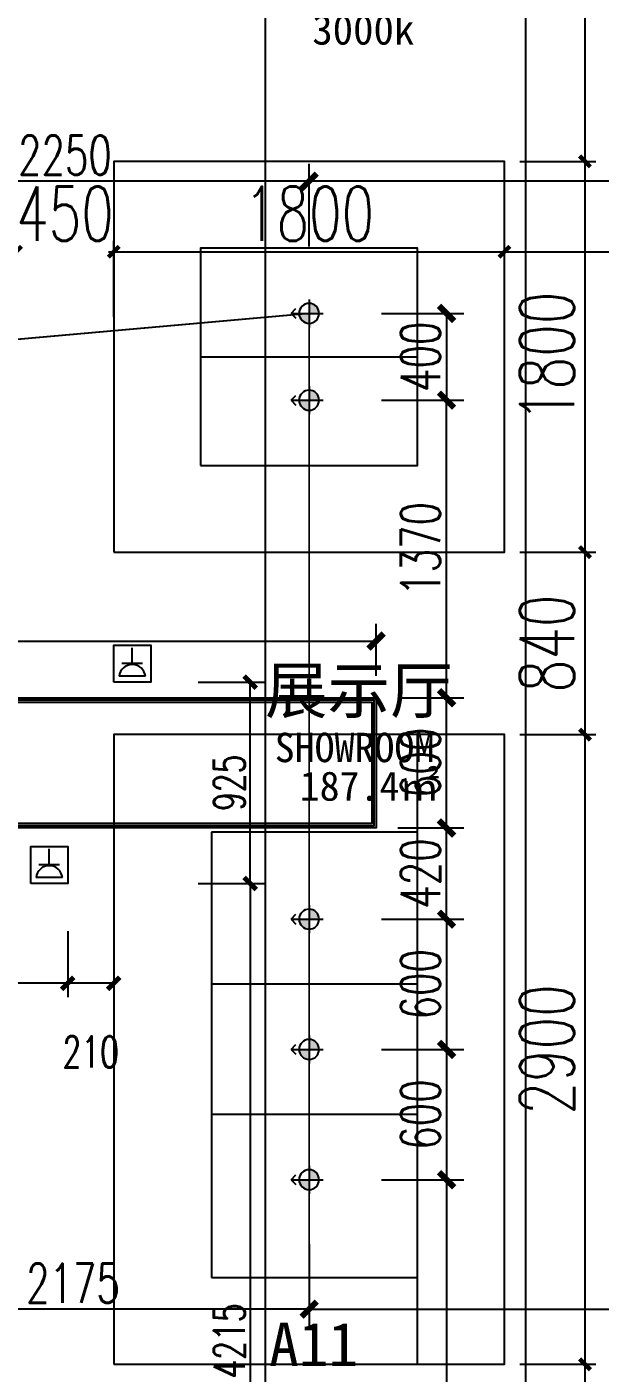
# Model space of a CAD drawing. Header units: millimetres. Extents: x 5625199 to 7433318, y -3316392 to -2552493.
# Drawn here: x 5912752 to 5915393, y -2596070 to -2589870 of the extents above; entities that cross this region are included whole.
import ezdxf

# ---------------------------------------------------------------- set-up
doc = ezdxf.new("R2010")
doc.units = ezdxf.units.MM
doc.header["$PDMODE"] = 35
doc.header["$PDSIZE"] = -10
for name, color, linetype in [('8', 8, 'Continuous'), ('PL-地坪线', 8, 'Continuous'), ('PL-天花', 30, 'Continuous'), ('PL-文字标注', 2, 'Continuous'), ('PL-活动家具', 15, 'Continuous'), ('PL-灯具', 2, 'Continuous'), ('PL-灯具尺寸', 155, 'Continuous'), ('TXT【文字】', 8, 'Continuous'), ('开关', 1, 'Continuous'), ('插座', 1, 'Continuous')]:
    doc.layers.add(name, color=color, linetype=linetype)
doc.styles.add('MFD-英文', font='stylu.ttf')
doc.styles.add('STYLE2', font='simhei.ttf')
doc.styles.add('XZC', font='SIMPLEX.SHX', dxfattribs={"width": 0.7, "bigfont": 'hztxt.shx'})
doc.styles.add('标注-尺寸', font='simplex.shx', dxfattribs={"width": 0.7})
doc.styles.add('黑体', font='simhei.ttf')
doc.linetypes.add('LED_LINE', pattern='A,12.7,-5.08,["LED",XZC,S=2.54,R=0,X=-2.54,Y=-1.27],-6.35', length=24.13)
doc.dimstyles.new('100', dxfattribs={"dimtxt": 180, "dimasz": 70, "dimexe": 80, "dimexo": 100, "dimgap": 30, "dimtad": 1, "dimdec": 0, "dimrnd": 5, "dimdsep": 46, "dimtxsty": '标注-尺寸', "dimblk": 'ARCHTICK', "dimcen": 0.2, "dimdle": 5, "dimclrd": 8, "dimclre": 8, "dimclrt": 2, "dimadec": 0, "dimazin": 0, "dimtfac": 1, "dimtdec": 0, "dimtmove": 2, "dimatfit": 3, "dimldrblk": 'ccccc', "dimfxl": 300, "dimfxlon": 1, "dimtolj": 1, "dimtzin": 0, "dimarcsym": 0})
doc.dimstyles.new('MS55', dxfattribs={"dimscale": 0, "dimtxt": 5, "dimasz": 1, "dimexe": 1, "dimexo": 0.8, "dimgap": 1, "dimtad": 1, "dimdec": 0, "dimrnd": 5, "dimdsep": 46, "dimtxsty": '标注-尺寸', "dimblk": 'ARCHTICK', "dimcen": 0, "dimdle": 0.5, "dimclrd": 256, "dimclre": 256, "dimclrt": 50, "dimadec": 0, "dimazin": 0, "dimtfac": 1, "dimtdec": 0, "dimtix": 1, "dimtofl": 0, "dimtmove": 2, "dimatfit": 3, "dimldrblk": 'jt2', "dimfxl": 6, "dimfxlon": 1, "dimtvp": 1, "dimtolj": 1, "dimtzin": 0, "dimarcsym": 0})
doc.dimstyles.new('副本 100', dxfattribs={"dimscale": 0.8, "dimtxt": 180, "dimasz": 70, "dimexe": 80, "dimexo": 100, "dimgap": 30, "dimtad": 1, "dimdec": 0, "dimrnd": 5, "dimdsep": 46, "dimtxsty": '标注-尺寸', "dimblk": 'ARCHTICK', "dimcen": 0.2, "dimdle": 5, "dimclrd": 8, "dimclre": 8, "dimclrt": 2, "dimadec": 0, "dimazin": 0, "dimtfac": 1, "dimtdec": 0, "dimtmove": 2, "dimatfit": 3, "dimldrblk": 'ccccc', "dimfxl": 300, "dimfxlon": 1, "dimtolj": 1, "dimtzin": 0, "dimarcsym": 0})

# ---------------------------------------------------------------- blocks, each defined once
blk = doc.blocks.new('黑石hei10.cn06063789')
h = blk.add_hatch(color=8)
h.paths.add_polyline_path([(0, 42), (30, 42, 0.414214), (0, 72)])
h.paths.add_polyline_path([(0, 42), (-30, 42, 0.414214), (0, 12)])
at = {"color": 0}
for p, q in [((0, 96), (-14.6, 81.4)), ((0, 96), (0, 0)), ((0, 96), (14.6, 81.4)), ((-42, 42), (42, 42))]:
    blk.add_line(p, q, dxfattribs=at)
blk.add_circle((0, 42), 30, dxfattribs=at)
blk = doc.blocks.new('*U60')
at = {"layer": 'PL-灯具'}
blk.add_blockref('黑石hei10.cn06063789', (0, -42), dxfattribs=at)
blk = doc.blocks.new('_ArchTick')
at = {"color": 0, "linetype": 'ByBlock', "const_width": 0.4}
blk.add_lwpolyline([(-0.5, -0.5), (0.5, 0.5)], dxfattribs=at)
blk = doc.blocks.new('*D147')
at = {"layer": 'Defpoints', "color": 0, "transparency": 16777216}
for p in [(5914051.8, -2590581), (5914051.8, -2591189.4), (5917301.8, -2591759.5)]:
    blk.add_point(p, dxfattribs=at)
at = {"layer": 'PL-灯具尺寸', "color": 8, "lineweight": -2, "ltscale": 500, "transparency": 16777216}
for p, q in [((5914051.8, -2590881), (5914051.8, -2590501)), ((5917301.8, -2590881), (5917301.8, -2590501)), ((5917306.8, -2590581), (5914046.8, -2590581))]:
    blk.add_line(p, q, dxfattribs=at)
at = {"layer": 'PL-灯具尺寸', "color": 8, "linetype": 'ByBlock', "lineweight": -2, "transparency": 16777216, "xscale": 70, "yscale": 70, "zscale": 70, "rotation": 180}
blk.add_blockref('_ArchTick', (5914051.8, -2590581), dxfattribs=at)
at = {"layer": 'PL-灯具尺寸', "color": 8, "linetype": 'ByBlock', "lineweight": -2, "transparency": 16777216, "xscale": 70, "yscale": 70, "zscale": 70}
blk.add_blockref('_ArchTick', (5917301.8, -2590581), dxfattribs=at)
at = {"layer": 'PL-灯具尺寸', "color": 2, "ltscale": 500, "transparency": 16777216, "insert": (5915676.8, -2590461), "char_height": 180, "attachment_point": 5, "style": '标注-尺寸'}
blk.add_mtext('\\A1;3250', dxfattribs=at)
blk = doc.blocks.new('ccccc')
h = blk.add_hatch(color=44)
h.dxf.hatch_style = 1
h.paths.add_polyline_path([(-1.713, -1.115), (-1.349, -1.475), (0, 0), (-1.349, 1.475), (-1.713, 1.115), (-0.424, 0)])
at = {"color": 44}
for p, q in [((-1.349, 1.475), (-1.713, 1.115)), ((-1.713, 1.115), (-0.424, 0)), ((0, 0), (-1.349, 1.475)), ((-0.424, 0), (-5.067, 0)), ((-1.713, -1.115), (-0.424, 0)), ((0, 0), (-1.349, -1.475)), ((-1.349, -1.475), (-1.713, -1.115))]:
    blk.add_line(p, q, dxfattribs=at)
blk = doc.blocks.new('*D148')
at = {"layer": 'Defpoints', "color": 0, "transparency": 16777216}
for p in [(5911801.8, -2590581), (5914051.8, -2591189.4), (5911801.8, -2591389.4)]:
    blk.add_point(p, dxfattribs=at)
at = {"layer": 'PL-灯具尺寸', "color": 8, "lineweight": -2, "ltscale": 500, "transparency": 16777216}
for p, q in [((5911801.8, -2590881), (5911801.8, -2590501)), ((5914051.8, -2590881), (5914051.8, -2590501)), ((5914056.8, -2590581), (5911796.8, -2590581))]:
    blk.add_line(p, q, dxfattribs=at)
at = {"layer": 'PL-灯具尺寸', "color": 8, "linetype": 'ByBlock', "lineweight": -2, "transparency": 16777216, "xscale": 70, "yscale": 70, "zscale": 70, "rotation": 180}
blk.add_blockref('_ArchTick', (5911801.8, -2590581), dxfattribs=at)
at = {"layer": 'PL-灯具尺寸', "color": 8, "linetype": 'ByBlock', "lineweight": -2, "transparency": 16777216, "xscale": 70, "yscale": 70, "zscale": 70}
blk.add_blockref('_ArchTick', (5914051.8, -2590581), dxfattribs=at)
at = {"layer": 'PL-灯具尺寸', "color": 2, "ltscale": 500, "transparency": 16777216, "insert": (5912926.8, -2590461), "char_height": 180, "attachment_point": 5, "style": '标注-尺寸'}
blk.add_mtext('\\A1;2250', dxfattribs=at)
blk = doc.blocks.new('*D151')
at = {"layer": 'Defpoints', "color": 0, "transparency": 16777216}
for p in [(5914051.8, -2591189.4), (5914042.6, -2591589.4), (5914685, -2591589.4)]:
    blk.add_point(p, dxfattribs=at)
at = {"layer": 'PL-灯具尺寸', "color": 8, "lineweight": -2, "ltscale": 500, "transparency": 16777216}
for p, q in [((5914385, -2591189.4), (5914765, -2591189.4)), ((5914685, -2591184.4), (5914685, -2591594.4)), ((5914385, -2591589.4), (5914765, -2591589.4))]:
    blk.add_line(p, q, dxfattribs=at)
at = {"layer": 'PL-灯具尺寸', "color": 8, "linetype": 'ByBlock', "lineweight": -2, "transparency": 16777216, "xscale": 70, "yscale": 70, "zscale": 70}
for p, rotation in [((5914685, -2591189.4), 90), ((5914685, -2591589.4), 270)]:
    blk.add_blockref('_ArchTick', p, dxfattribs=dict(at, rotation=rotation))
at = {"layer": 'PL-灯具尺寸', "color": 2, "ltscale": 500, "transparency": 16777216, "insert": (5914565, -2591389.4), "char_height": 180, "attachment_point": 5, "rotation": 90, "style": '标注-尺寸'}
blk.add_mtext('\\A1;400', dxfattribs=at)
blk = doc.blocks.new('*D152')
at = {"layer": 'Defpoints', "color": 0, "transparency": 16777216}
for p in [(5914051.8, -2593979.5), (5914051.8, -2594579.5), (5914685, -2594579.5)]:
    blk.add_point(p, dxfattribs=at)
at = {"layer": 'PL-灯具尺寸', "color": 8, "lineweight": -2, "ltscale": 500, "transparency": 16777216}
for p, q in [((5914385, -2593979.5), (5914765, -2593979.5)), ((5914685, -2593974.5), (5914685, -2594584.5)), ((5914385, -2594579.5), (5914765, -2594579.5))]:
    blk.add_line(p, q, dxfattribs=at)
at = {"layer": 'PL-灯具尺寸', "color": 8, "linetype": 'ByBlock', "lineweight": -2, "transparency": 16777216, "xscale": 70, "yscale": 70, "zscale": 70}
for p, rotation in [((5914685, -2593979.5), 90), ((5914685, -2594579.5), 270)]:
    blk.add_blockref('_ArchTick', p, dxfattribs=dict(at, rotation=rotation))
at = {"layer": 'PL-灯具尺寸', "color": 2, "ltscale": 500, "transparency": 16777216, "insert": (5914565, -2594279.5), "char_height": 180, "attachment_point": 5, "rotation": 90, "style": '标注-尺寸'}
blk.add_mtext('\\A1;600', dxfattribs=at)
blk = doc.blocks.new('*D153')
at = {"layer": 'Defpoints', "color": 0, "transparency": 16777216}
for p in [(5914051.8, -2594579.5), (5914051.8, -2595179.5), (5914685, -2595179.5)]:
    blk.add_point(p, dxfattribs=at)
at = {"layer": 'PL-灯具尺寸', "color": 8, "lineweight": -2, "ltscale": 500, "transparency": 16777216}
for p, q in [((5914385, -2594579.5), (5914765, -2594579.5)), ((5914685, -2594574.5), (5914685, -2595184.5)), ((5914385, -2595179.5), (5914765, -2595179.5))]:
    blk.add_line(p, q, dxfattribs=at)
at = {"layer": 'PL-灯具尺寸', "color": 8, "linetype": 'ByBlock', "lineweight": -2, "transparency": 16777216, "xscale": 70, "yscale": 70, "zscale": 70}
for p, rotation in [((5914685, -2594579.5), 90), ((5914685, -2595179.5), 270)]:
    blk.add_blockref('_ArchTick', p, dxfattribs=dict(at, rotation=rotation))
at = {"layer": 'PL-灯具尺寸', "color": 2, "ltscale": 500, "transparency": 16777216, "insert": (5914565, -2594879.5), "char_height": 180, "attachment_point": 5, "rotation": 90, "style": '标注-尺寸'}
blk.add_mtext('\\A1;600', dxfattribs=at)
blk = doc.blocks.new('*D154')
at = {"layer": 'Defpoints', "color": 0, "transparency": 16777216}
for p in [(5914051.8, -2595179.5), (5914109.1, -2598029.5), (5914685, -2598029.5)]:
    blk.add_point(p, dxfattribs=at)
at = {"layer": 'PL-灯具尺寸', "color": 8, "lineweight": -2, "ltscale": 500, "transparency": 16777216}
for p, q in [((5914385, -2595179.5), (5914765, -2595179.5)), ((5914685, -2595174.5), (5914685, -2598034.5)), ((5914385, -2598029.5), (5914765, -2598029.5))]:
    blk.add_line(p, q, dxfattribs=at)
at = {"layer": 'PL-灯具尺寸', "color": 8, "linetype": 'ByBlock', "lineweight": -2, "transparency": 16777216, "xscale": 70, "yscale": 70, "zscale": 70}
for p, rotation in [((5914685, -2595179.5), 90), ((5914685, -2598029.5), 270)]:
    blk.add_blockref('_ArchTick', p, dxfattribs=dict(at, rotation=rotation))
at = {"layer": 'PL-灯具尺寸', "color": 2, "ltscale": 500, "transparency": 16777216, "insert": (5914565, -2596604.5), "char_height": 180, "attachment_point": 5, "rotation": 90, "style": '标注-尺寸'}
blk.add_mtext('\\A1;2850', dxfattribs=at)
blk = doc.blocks.new('*D155')
at = {"layer": 'Defpoints', "color": 0, "transparency": 16777216}
for p in [(5911876, -2594525.2), (5914051.8, -2595179.5), (5911876, -2595776)]:
    blk.add_point(p, dxfattribs=at)
at = {"layer": 'PL-灯具尺寸', "color": 8, "lineweight": -2, "ltscale": 500, "transparency": 16777216}
for p, q in [((5911876, -2595476), (5911876, -2595856)), ((5914051.8, -2595476), (5914051.8, -2595856)), ((5914056.8, -2595776), (5911871, -2595776))]:
    blk.add_line(p, q, dxfattribs=at)
at = {"layer": 'PL-灯具尺寸', "color": 8, "linetype": 'ByBlock', "lineweight": -2, "transparency": 16777216, "xscale": 70, "yscale": 70, "zscale": 70, "rotation": 180}
blk.add_blockref('_ArchTick', (5911876, -2595776), dxfattribs=at)
at = {"layer": 'PL-灯具尺寸', "color": 8, "linetype": 'ByBlock', "lineweight": -2, "transparency": 16777216, "xscale": 70, "yscale": 70, "zscale": 70}
blk.add_blockref('_ArchTick', (5914051.8, -2595776), dxfattribs=at)
at = {"layer": 'PL-灯具尺寸', "color": 2, "ltscale": 500, "transparency": 16777216, "insert": (5912963.9, -2595656), "char_height": 180, "attachment_point": 5, "style": '标注-尺寸'}
blk.add_mtext('\\A1;2175', dxfattribs=at)
blk = doc.blocks.new('*D159')
at = {"layer": 'Defpoints', "color": 0, "transparency": 16777216}
for p in [(5917626.8, -2594809.5), (5914051.8, -2595179.5), (5917626.8, -2595776)]:
    blk.add_point(p, dxfattribs=at)
at = {"layer": 'PL-灯具尺寸', "color": 8, "lineweight": -2, "ltscale": 500, "transparency": 16777216}
for p, q in [((5914051.8, -2595476), (5914051.8, -2595856)), ((5917626.8, -2595476), (5917626.8, -2595856)), ((5914046.8, -2595776), (5917631.8, -2595776))]:
    blk.add_line(p, q, dxfattribs=at)
at = {"layer": 'PL-灯具尺寸', "color": 8, "linetype": 'ByBlock', "lineweight": -2, "transparency": 16777216, "xscale": 70, "yscale": 70, "zscale": 70, "rotation": 180}
blk.add_blockref('_ArchTick', (5914051.8, -2595776), dxfattribs=at)
at = {"layer": 'PL-灯具尺寸', "color": 8, "linetype": 'ByBlock', "lineweight": -2, "transparency": 16777216, "xscale": 70, "yscale": 70, "zscale": 70}
blk.add_blockref('_ArchTick', (5917626.8, -2595776), dxfattribs=at)
at = {"layer": 'PL-灯具尺寸', "color": 2, "ltscale": 500, "transparency": 16777216, "insert": (5915839.3, -2595656), "char_height": 180, "attachment_point": 5, "style": '标注-尺寸'}
blk.add_mtext('\\A1;3575', dxfattribs=at)
blk = doc.blocks.new('*D1170')
at = {"layer": 'Defpoints', "color": 0, "transparency": 16777216}
for p in [(5913151.8, -2590905.6), (5913151.8, -2591291.7), (5912701.8, -2591389.4)]:
    blk.add_point(p, dxfattribs=at)
at = {"layer": 'TXT【文字】', "lineweight": -2, "ltscale": 500, "transparency": 16777216}
for p, q in [((5912701.8, -2591205.6), (5912701.8, -2590855.6)), ((5913151.8, -2591205.6), (5913151.8, -2590855.6)), ((5912701.8, -2590905.6), (5912651.8, -2590905.6)), ((5913151.8, -2590905.6), (5913201.8, -2590905.6))]:
    blk.add_line(p, q, dxfattribs=at)
at = {"layer": 'TXT【文字】', "linetype": 'ByBlock', "lineweight": -2, "transparency": 16777216, "xscale": 50.00000000000001, "yscale": 50.00000000000001, "zscale": 50.00000000000001}
blk.add_blockref('_ArchTick', (5912701.8, -2590905.6), dxfattribs=at)
at = {"layer": 'TXT【文字】', "linetype": 'ByBlock', "lineweight": -2, "transparency": 16777216, "xscale": 50.00000000000001, "yscale": 50.00000000000001, "zscale": 50.00000000000001, "rotation": 180}
blk.add_blockref('_ArchTick', (5913151.8, -2590905.6), dxfattribs=at)
at = {"layer": 'TXT【文字】', "color": 50, "ltscale": 500, "transparency": 16777216, "insert": (5912926.8, -2590730.6), "char_height": 250, "attachment_point": 5, "style": '标注-尺寸'}
blk.add_mtext('\\A1;450', dxfattribs=at)
blk = doc.blocks.new('jt2')
at = {"ltscale": 0.1}
blk.add_line((0, 0), (-1, 0), dxfattribs=at)
at = {"color": 6, "ltscale": 0.1}
blk.add_lwpolyline([(-1.22, 1.26), (-0.72, 1.5), (0.02, 0), (-0.72, -1.5), (-1.22, -1.26), (0, 0), (-1.22, 1.26)], dxfattribs=at)
blk = doc.blocks.new('*D1171')
at = {"layer": 'Defpoints', "color": 0, "transparency": 16777216}
for p in [(5914951.8, -2590905.6), (5913151.8, -2591291.7), (5914951.8, -2591389.4)]:
    blk.add_point(p, dxfattribs=at)
at = {"layer": 'TXT【文字】', "lineweight": -2, "ltscale": 500, "transparency": 16777216}
for p, q in [((5913151.8, -2591205.6), (5913151.8, -2590855.6)), ((5914951.8, -2591205.6), (5914951.8, -2590855.6)), ((5913126.8, -2590905.6), (5914976.8, -2590905.6))]:
    blk.add_line(p, q, dxfattribs=at)
at = {"layer": 'TXT【文字】', "linetype": 'ByBlock', "lineweight": -2, "transparency": 16777216, "xscale": 50.00000000000001, "yscale": 50.00000000000001, "zscale": 50.00000000000001, "rotation": 180}
blk.add_blockref('_ArchTick', (5913151.8, -2590905.6), dxfattribs=at)
at = {"layer": 'TXT【文字】', "linetype": 'ByBlock', "lineweight": -2, "transparency": 16777216, "xscale": 50.00000000000001, "yscale": 50.00000000000001, "zscale": 50.00000000000001}
blk.add_blockref('_ArchTick', (5914951.8, -2590905.6), dxfattribs=at)
at = {"layer": 'TXT【文字】', "color": 50, "ltscale": 500, "transparency": 16777216, "insert": (5914051.8, -2590730.6), "char_height": 250, "attachment_point": 5, "style": '标注-尺寸'}
blk.add_mtext('\\A1;1800', dxfattribs=at)
blk = doc.blocks.new('*D1172')
at = {"layer": 'Defpoints', "color": 0, "transparency": 16777216}
for p in [(5916951.8, -2590905.6), (5914951.8, -2591389.4), (5916951.8, -2591389.4)]:
    blk.add_point(p, dxfattribs=at)
at = {"layer": 'TXT【文字】', "lineweight": -2, "ltscale": 500, "transparency": 16777216}
for p, q in [((5914951.8, -2591205.6), (5914951.8, -2590855.6)), ((5916951.8, -2591205.6), (5916951.8, -2590855.6)), ((5914926.8, -2590905.6), (5916976.8, -2590905.6))]:
    blk.add_line(p, q, dxfattribs=at)
at = {"layer": 'TXT【文字】', "linetype": 'ByBlock', "lineweight": -2, "transparency": 16777216, "xscale": 50.00000000000001, "yscale": 50.00000000000001, "zscale": 50.00000000000001, "rotation": 180}
blk.add_blockref('_ArchTick', (5914951.8, -2590905.6), dxfattribs=at)
at = {"layer": 'TXT【文字】', "linetype": 'ByBlock', "lineweight": -2, "transparency": 16777216, "xscale": 50.00000000000001, "yscale": 50.00000000000001, "zscale": 50.00000000000001}
blk.add_blockref('_ArchTick', (5916951.8, -2590905.6), dxfattribs=at)
at = {"layer": 'TXT【文字】', "color": 50, "ltscale": 500, "transparency": 16777216, "insert": (5915951.8, -2590730.6), "char_height": 250, "attachment_point": 5, "style": '标注-尺寸'}
blk.add_mtext('\\A1;2000', dxfattribs=at)
blk = doc.blocks.new('*D1183')
at = {"layer": 'Defpoints', "color": 0, "transparency": 16777216}
for p in [(5912929.1, -2588489.4), (5913151.8, -2590489.4), (5915323, -2590489.4)]:
    blk.add_point(p, dxfattribs=at)
at = {"layer": 'TXT【文字】', "lineweight": -2, "ltscale": 500, "transparency": 16777216}
for p, q in [((5915323, -2588464.4), (5915323, -2590514.4)), ((5915023, -2588489.4), (5915373, -2588489.4)), ((5915023, -2590489.4), (5915373, -2590489.4))]:
    blk.add_line(p, q, dxfattribs=at)
at = {"layer": 'TXT【文字】', "linetype": 'ByBlock', "lineweight": -2, "transparency": 16777216, "xscale": 50.00000000000001, "yscale": 50.00000000000001, "zscale": 50.00000000000001}
for p, rotation in [((5915323, -2588489.4), 90), ((5915323, -2590489.4), 270)]:
    blk.add_blockref('_ArchTick', p, dxfattribs=dict(at, rotation=rotation))
at = {"layer": 'TXT【文字】', "color": 50, "ltscale": 500, "transparency": 16777216, "insert": (5915148, -2589489.4), "char_height": 250, "attachment_point": 5, "rotation": 90, "style": '标注-尺寸'}
blk.add_mtext('\\A1;2000', dxfattribs=at)
blk = doc.blocks.new('*D1184')
at = {"layer": 'Defpoints', "color": 0, "transparency": 16777216}
for p in [(5913151.8, -2590489.4), (5914951.8, -2592289.4), (5915323, -2592289.4)]:
    blk.add_point(p, dxfattribs=at)
at = {"layer": 'TXT【文字】', "lineweight": -2, "ltscale": 500, "transparency": 16777216}
for p, q in [((5915023, -2590489.4), (5915373, -2590489.4)), ((5915323, -2590464.4), (5915323, -2592314.4)), ((5915023, -2592289.4), (5915373, -2592289.4))]:
    blk.add_line(p, q, dxfattribs=at)
at = {"layer": 'TXT【文字】', "linetype": 'ByBlock', "lineweight": -2, "transparency": 16777216, "xscale": 50.00000000000001, "yscale": 50.00000000000001, "zscale": 50.00000000000001}
for p, rotation in [((5915323, -2590489.4), 90), ((5915323, -2592289.4), 270)]:
    blk.add_blockref('_ArchTick', p, dxfattribs=dict(at, rotation=rotation))
at = {"layer": 'TXT【文字】', "color": 50, "ltscale": 500, "transparency": 16777216, "insert": (5915148, -2591389.4), "char_height": 250, "attachment_point": 5, "rotation": 90, "style": '标注-尺寸'}
blk.add_mtext('\\A1;1800', dxfattribs=at)
blk = doc.blocks.new('*D1185')
at = {"layer": 'Defpoints', "color": 0, "transparency": 16777216}
for p in [(5914951.8, -2592289.4), (5914551.8, -2593129.5), (5915323, -2593129.5)]:
    blk.add_point(p, dxfattribs=at)
at = {"layer": 'TXT【文字】', "lineweight": -2, "ltscale": 500, "transparency": 16777216}
for p, q in [((5915023, -2592289.4), (5915373, -2592289.4)), ((5915323, -2592264.4), (5915323, -2593154.5)), ((5915023, -2593129.5), (5915373, -2593129.5))]:
    blk.add_line(p, q, dxfattribs=at)
at = {"layer": 'TXT【文字】', "linetype": 'ByBlock', "lineweight": -2, "transparency": 16777216, "xscale": 50.00000000000001, "yscale": 50.00000000000001, "zscale": 50.00000000000001}
for p, rotation in [((5915323, -2592289.4), 90), ((5915323, -2593129.5), 270)]:
    blk.add_blockref('_ArchTick', p, dxfattribs=dict(at, rotation=rotation))
at = {"layer": 'TXT【文字】', "color": 50, "ltscale": 500, "transparency": 16777216, "insert": (5915148, -2592709.5), "char_height": 250, "attachment_point": 5, "rotation": 90, "style": '标注-尺寸'}
blk.add_mtext('\\A1;840', dxfattribs=at)
blk = doc.blocks.new('*D1186')
at = {"layer": 'Defpoints', "color": 0, "transparency": 16777216}
for p in [(5914551.8, -2593129.5), (5914851.8, -2596029.5), (5915323, -2596029.5)]:
    blk.add_point(p, dxfattribs=at)
at = {"layer": 'TXT【文字】', "lineweight": -2, "ltscale": 500, "transparency": 16777216}
for p, q in [((5915323, -2593104.5), (5915323, -2596054.5)), ((5915023, -2593129.5), (5915373, -2593129.5)), ((5915023, -2596029.5), (5915373, -2596029.5))]:
    blk.add_line(p, q, dxfattribs=at)
at = {"layer": 'TXT【文字】', "linetype": 'ByBlock', "lineweight": -2, "transparency": 16777216, "xscale": 50.00000000000001, "yscale": 50.00000000000001, "zscale": 50.00000000000001}
for p, rotation in [((5915323, -2593129.5), 90), ((5915323, -2596029.5), 270)]:
    blk.add_blockref('_ArchTick', p, dxfattribs=dict(at, rotation=rotation))
at = {"layer": 'TXT【文字】', "color": 50, "ltscale": 500, "transparency": 16777216, "insert": (5915148, -2594579.5), "char_height": 250, "attachment_point": 5, "rotation": 90, "style": '标注-尺寸'}
blk.add_mtext('\\A1;2900', dxfattribs=at)
blk = doc.blocks.new('*D1187')
at = {"layer": 'Defpoints', "color": 0, "transparency": 16777216}
for p in [(5914851.8, -2596029.5), (5914661.3, -2598029.5), (5915323, -2598029.5)]:
    blk.add_point(p, dxfattribs=at)
at = {"layer": 'TXT【文字】', "lineweight": -2, "ltscale": 500, "transparency": 16777216}
for p, q in [((5915023, -2596029.5), (5915373, -2596029.5)), ((5915323, -2596004.5), (5915323, -2598054.5)), ((5915023, -2598029.5), (5915373, -2598029.5))]:
    blk.add_line(p, q, dxfattribs=at)
at = {"layer": 'TXT【文字】', "linetype": 'ByBlock', "lineweight": -2, "transparency": 16777216, "xscale": 50.00000000000001, "yscale": 50.00000000000001, "zscale": 50.00000000000001}
for p, rotation in [((5915323, -2596029.5), 90), ((5915323, -2598029.5), 270)]:
    blk.add_blockref('_ArchTick', p, dxfattribs=dict(at, rotation=rotation))
at = {"layer": 'TXT【文字】', "color": 50, "ltscale": 500, "transparency": 16777216, "insert": (5915148, -2597029.5), "char_height": 250, "attachment_point": 5, "rotation": 90, "style": '标注-尺寸'}
blk.add_mtext('\\A1;2000', dxfattribs=at)
blk = doc.blocks.new('*D1231')
at = {"layer": '8', "lineweight": -2, "ltscale": 500, "transparency": 16777216}
for p, q in [((5900849.4, -2599040.3), (5900849.4, -2599390.3)), ((5927019, -2599040.3), (5927019, -2599390.3)), ((5900824.4, -2599340.3), (5927044, -2599340.3))]:
    blk.add_line(p, q, dxfattribs=at)
at = {"layer": 'Defpoints', "color": 0, "transparency": 16777216}
for p in [(5900849.4, -2594171.5), (5927019, -2598029.5), (5927019, -2599340.3)]:
    blk.add_point(p, dxfattribs=at)
at = {"layer": '8', "linetype": 'ByBlock', "lineweight": -2, "transparency": 16777216, "xscale": 50.00000000000001, "yscale": 50.00000000000001, "zscale": 50.00000000000001, "rotation": 180}
blk.add_blockref('_ArchTick', (5900849.4, -2599340.3), dxfattribs=at)
at = {"layer": '8', "linetype": 'ByBlock', "lineweight": -2, "transparency": 16777216, "xscale": 50.00000000000001, "yscale": 50.00000000000001, "zscale": 50.00000000000001}
blk.add_blockref('_ArchTick', (5927019, -2599340.3), dxfattribs=at)
at = {"layer": '8', "color": 50, "ltscale": 500, "transparency": 16777216, "insert": (5913934.2, -2599165.3), "char_height": 250, "attachment_point": 5, "style": '标注-尺寸'}
blk.add_mtext('\\A1;26170', dxfattribs=at)
blk = doc.blocks.new('G$C5D224C30')
at = {"color": 1}
for p, q in [((85.2, 81.8), (85.2, 159)), ((131.9, 85.4), (36.7, 85.4)), ((145.8, 27.6), (24.5, 27.6))]:
    blk.add_line(p, q, dxfattribs=at)
blk.add_lwpolyline([(0, 0), (0, 170), (170.3, 170), (170.3, 0)], close=True, dxfattribs=at)
blk.add_arc((85.2, 20.8), 61, 6.43423, 173.56577, dxfattribs=at)
blk = doc.blocks.new('*D1316')
at = {"layer": 'Defpoints', "color": 0, "transparency": 16777216}
for p in [(5913151.6, -2592888.2), (5913780.3, -2592888.2), (5912939.5, -2593815.1)]:
    blk.add_point(p, dxfattribs=at)
at = {"layer": '插座', "color": 8, "lineweight": -2, "ltscale": 500, "transparency": 16777216}
for p, q in [((5913540.3, -2592888.2), (5913844.3, -2592888.2)), ((5913780.3, -2593819.1), (5913780.3, -2592884.2)), ((5913540.3, -2593815.1), (5913844.3, -2593815.1))]:
    blk.add_line(p, q, dxfattribs=at)
at = {"layer": '插座', "color": 8, "linetype": 'ByBlock', "lineweight": -2, "transparency": 16777216, "xscale": 56, "yscale": 56, "zscale": 56}
for p, rotation in [((5913780.3, -2592888.2), 90), ((5913780.3, -2593815.1), 270)]:
    blk.add_blockref('_ArchTick', p, dxfattribs=dict(at, rotation=rotation))
at = {"layer": '插座', "color": 2, "ltscale": 500, "transparency": 16777216, "insert": (5913684.3, -2593351.7), "char_height": 144, "attachment_point": 5, "rotation": 90, "style": '标注-尺寸'}
blk.add_mtext('\\A1;925', dxfattribs=at)
blk = doc.blocks.new('*D1317')
at = {"layer": 'Defpoints', "color": 0, "transparency": 16777216}
for p in [(5913151.6, -2592888.2), (5912939.5, -2593815.1), (5912939.5, -2594274.9)]:
    blk.add_point(p, dxfattribs=at)
at = {"layer": '插座', "color": 8, "lineweight": -2, "ltscale": 500, "transparency": 16777216}
for p, q in [((5912939.5, -2594034.9), (5912939.5, -2594338.9)), ((5913151.6, -2594034.9), (5913151.6, -2594338.9)), ((5913155.6, -2594274.9), (5912935.5, -2594274.9))]:
    blk.add_line(p, q, dxfattribs=at)
at = {"layer": '插座', "color": 8, "linetype": 'ByBlock', "lineweight": -2, "transparency": 16777216, "xscale": 56, "yscale": 56, "zscale": 56, "rotation": 180}
blk.add_blockref('_ArchTick', (5912939.5, -2594274.9), dxfattribs=at)
at = {"layer": '插座', "color": 8, "linetype": 'ByBlock', "lineweight": -2, "transparency": 16777216, "xscale": 56, "yscale": 56, "zscale": 56}
blk.add_blockref('_ArchTick', (5913151.6, -2594274.9), dxfattribs=at)
at = {"layer": '插座', "color": 2, "ltscale": 500, "transparency": 16777216, "insert": (5913045.5, -2594590.9), "char_height": 144, "attachment_point": 5, "style": '标注-尺寸'}
blk.add_mtext('\\A1;210', dxfattribs=at)
blk = doc.blocks.new('*D1318')
at = {"layer": 'Defpoints', "color": 0, "transparency": 16777216}
for p in [(5911037.2, -2592888.2), (5912939.5, -2593815.1), (5911037.2, -2594274.9)]:
    blk.add_point(p, dxfattribs=at)
at = {"layer": '插座', "color": 8, "lineweight": -2, "ltscale": 500, "transparency": 16777216}
for p, q in [((5911037.2, -2594034.9), (5911037.2, -2594338.9)), ((5912939.5, -2594034.9), (5912939.5, -2594338.9)), ((5912943.5, -2594274.9), (5911033.2, -2594274.9))]:
    blk.add_line(p, q, dxfattribs=at)
at = {"layer": '插座', "color": 8, "linetype": 'ByBlock', "lineweight": -2, "transparency": 16777216, "xscale": 56, "yscale": 56, "zscale": 56, "rotation": 180}
blk.add_blockref('_ArchTick', (5911037.2, -2594274.9), dxfattribs=at)
at = {"layer": '插座', "color": 8, "linetype": 'ByBlock', "lineweight": -2, "transparency": 16777216, "xscale": 56, "yscale": 56, "zscale": 56}
blk.add_blockref('_ArchTick', (5912939.5, -2594274.9), dxfattribs=at)
at = {"layer": '插座', "color": 2, "ltscale": 500, "transparency": 16777216, "insert": (5911988.3, -2594178.9), "char_height": 144, "attachment_point": 5, "style": '标注-尺寸'}
blk.add_mtext('\\A1;1900', dxfattribs=at)
blk = doc.blocks.new('*D1319')
at = {"layer": 'Defpoints', "color": 0, "transparency": 16777216}
for p in [(5912939.5, -2593815.1), (5912939.5, -2598029.5), (5913780.3, -2598029.5)]:
    blk.add_point(p, dxfattribs=at)
at = {"layer": '插座', "color": 8, "lineweight": -2, "ltscale": 500, "transparency": 16777216}
for p, q in [((5913540.3, -2593815.1), (5913844.3, -2593815.1)), ((5913780.3, -2593811.1), (5913780.3, -2598033.5)), ((5913540.3, -2598029.5), (5913844.3, -2598029.5))]:
    blk.add_line(p, q, dxfattribs=at)
at = {"layer": '插座', "color": 8, "linetype": 'ByBlock', "lineweight": -2, "transparency": 16777216, "xscale": 56, "yscale": 56, "zscale": 56}
for p, rotation in [((5913780.3, -2593815.1), 90), ((5913780.3, -2598029.5), 270)]:
    blk.add_blockref('_ArchTick', p, dxfattribs=dict(at, rotation=rotation))
at = {"layer": '插座', "color": 2, "ltscale": 500, "transparency": 16777216, "insert": (5913684.3, -2595922.3), "char_height": 144, "attachment_point": 5, "rotation": 90, "style": '标注-尺寸'}
blk.add_mtext('\\A1;4215', dxfattribs=at)
blk = doc.blocks.new('*D1455')
at = {"layer": 'Defpoints', "color": 0, "transparency": 16777216}
for p in [(5914360.2, -2592699.1), (5909206.6, -2592959.5), (5914360.2, -2592959.5)]:
    blk.add_point(p, dxfattribs=at)
at = {"layer": 'PL-灯具尺寸', "color": 8, "lineweight": -2, "ltscale": 500, "transparency": 16777216}
for p, q in [((5909206.6, -2592859.5), (5909206.6, -2592619.1)), ((5914360.2, -2592859.5), (5914360.2, -2592619.1)), ((5909201.6, -2592699.1), (5914365.2, -2592699.1))]:
    blk.add_line(p, q, dxfattribs=at)
at = {"layer": 'PL-灯具尺寸', "color": 8, "linetype": 'ByBlock', "lineweight": -2, "transparency": 16777216, "xscale": 70, "yscale": 70, "zscale": 70, "rotation": 180}
blk.add_blockref('_ArchTick', (5909206.6, -2592699.1), dxfattribs=at)
at = {"layer": 'PL-灯具尺寸', "color": 8, "linetype": 'ByBlock', "lineweight": -2, "transparency": 16777216, "xscale": 70, "yscale": 70, "zscale": 70}
blk.add_blockref('_ArchTick', (5914360.2, -2592699.1), dxfattribs=at)
at = {"layer": 'PL-灯具尺寸', "color": 2, "ltscale": 500, "transparency": 16777216, "insert": (5911783.4, -2592579.1), "char_height": 180, "attachment_point": 5, "style": '标注-尺寸'}
blk.add_mtext('\\A1;5155', dxfattribs=at)
blk = doc.blocks.new('*D1456')
at = {"layer": 'Defpoints', "color": 0, "transparency": 16777216}
for p in [(5914360.2, -2593559.5), (5914685, -2593559.5), (5914051.8, -2593979.5)]:
    blk.add_point(p, dxfattribs=at)
at = {"layer": 'PL-灯具尺寸', "color": 8, "lineweight": -2, "ltscale": 500, "transparency": 16777216}
for p, q in [((5914685, -2593984.5), (5914685, -2593554.5)), ((5914460.2, -2593559.5), (5914765, -2593559.5)), ((5914385, -2593979.5), (5914765, -2593979.5))]:
    blk.add_line(p, q, dxfattribs=at)
at = {"layer": 'PL-灯具尺寸', "color": 8, "linetype": 'ByBlock', "lineweight": -2, "transparency": 16777216, "xscale": 70, "yscale": 70, "zscale": 70}
for p, rotation in [((5914685, -2593559.5), 90), ((5914685, -2593979.5), 270)]:
    blk.add_blockref('_ArchTick', p, dxfattribs=dict(at, rotation=rotation))
at = {"layer": 'PL-灯具尺寸', "color": 2, "ltscale": 500, "transparency": 16777216, "insert": (5914565, -2593769.5), "char_height": 180, "attachment_point": 5, "rotation": 90, "style": '标注-尺寸'}
blk.add_mtext('\\A1;420', dxfattribs=at)
blk = doc.blocks.new('*D1457')
at = {"layer": 'Defpoints', "color": 0, "transparency": 16777216}
for p in [(5914360.2, -2592959.5), (5914685, -2592959.5), (5914360.2, -2593559.5)]:
    blk.add_point(p, dxfattribs=at)
at = {"layer": 'PL-灯具尺寸', "color": 8, "lineweight": -2, "ltscale": 500, "transparency": 16777216}
for p, q in [((5914460.2, -2592959.5), (5914765, -2592959.5)), ((5914685, -2593564.5), (5914685, -2592954.5)), ((5914460.2, -2593559.5), (5914765, -2593559.5))]:
    blk.add_line(p, q, dxfattribs=at)
at = {"layer": 'PL-灯具尺寸', "color": 8, "linetype": 'ByBlock', "lineweight": -2, "transparency": 16777216, "xscale": 70, "yscale": 70, "zscale": 70}
for p, rotation in [((5914685, -2592959.5), 90), ((5914685, -2593559.5), 270)]:
    blk.add_blockref('_ArchTick', p, dxfattribs=dict(at, rotation=rotation))
at = {"layer": 'PL-灯具尺寸', "color": 2, "ltscale": 500, "transparency": 16777216, "insert": (5914565, -2593259.5), "char_height": 180, "attachment_point": 5, "rotation": 90, "style": '标注-尺寸'}
blk.add_mtext('\\A1;600', dxfattribs=at)
blk = doc.blocks.new('*D1458')
at = {"layer": 'Defpoints', "color": 0, "transparency": 16777216}
for p in [(5914051.8, -2591589.4), (5914685, -2591589.4), (5914360.2, -2592959.5)]:
    blk.add_point(p, dxfattribs=at)
at = {"layer": 'PL-灯具尺寸', "color": 8, "lineweight": -2, "ltscale": 500, "transparency": 16777216}
for p, q in [((5914385, -2591589.4), (5914765, -2591589.4)), ((5914685, -2592964.5), (5914685, -2591584.4)), ((5914460.2, -2592959.5), (5914765, -2592959.5))]:
    blk.add_line(p, q, dxfattribs=at)
at = {"layer": 'PL-灯具尺寸', "color": 8, "linetype": 'ByBlock', "lineweight": -2, "transparency": 16777216, "xscale": 70, "yscale": 70, "zscale": 70}
for p, rotation in [((5914685, -2591589.4), 90), ((5914685, -2592959.5), 270)]:
    blk.add_blockref('_ArchTick', p, dxfattribs=dict(at, rotation=rotation))
at = {"layer": 'PL-灯具尺寸', "color": 2, "ltscale": 500, "transparency": 16777216, "insert": (5914565, -2592274.4), "char_height": 180, "attachment_point": 5, "rotation": 90, "style": '标注-尺寸'}
blk.add_mtext('\\A1;1370', dxfattribs=at)

msp = doc.modelspace()

# ---------------------------------------------------------------- hatches: boundary and pattern name
at = {"layer": 'PL-地坪线', "ltscale": 500}
h = msp.add_hatch(dxfattribs=at)
h.set_pattern_fill('_USER', color=250, scale=1200, angle=90, pattern_type=0)
h.set_pattern_definition([(90, (5919849.4, -2585359.4), (-1200, 7e-14), [])])
h.paths.add_polyline_path([(5927018.95, -2585729.48), (5927018.95, -2585339.42), (5925478.78, -2585339.42), (5925328.78, -2585339.42), (5923168.78, -2585339.42), (5923068.78, -2585339.42), (5923018.78, -2585339.42), (5923018.78, -2585289.42), (5923018.78, -2585189.42), (5923018.78, -2580509.31), (5923018.78, -2580109.31), (5922418.78, -2580109.31), (5921357.27, -2580109.31), (5920757.27, -2580109.31), (5915357.27, -2580109.31), (5914757.27, -2580109.31), (5909357.27, -2580109.31), (5908757.27, -2580109.31), (5905389.39, -2580109.31), (5905389.39, -2583909.31), (5905389.39, -2584049.31), (5905389.39, -2585189.42), (5907850.52, -2585189.42), (5907850.52, -2584589.42), (5908000.52, -2584589.42), (5908600.52, -2584589.42), (5908750.52, -2584589.42), (5908750.52, -2585189.42), (5912854.13, -2585189.42), (5912854.13, -2584589.42), (5913004.13, -2584589.42), (5913004.13, -2585339.42), (5915404.13, -2585339.42), (5915404.13, -2584589.42), (5915554.13, -2584589.42), (5915554.13, -2585189.42), (5919699.42, -2585189.42), (5919699.42, -2584589.42), (5919849.42, -2584589.42), (5919849.42, -2585339.42), (5919849.42, -2585349.42), (5919849.42, -2585359.42), (5919849.42, -2587719.42), (5919849.42, -2587729.42), (5919849.42, -2587739.42), (5919849.42, -2588489.42), (5919699.42, -2588489.42), (5919699.42, -2587889.42), (5915554.13, -2587889.42), (5915554.13, -2588489.42), (5915404.13, -2588489.42), (5915404.13, -2587739.42), (5913004.13, -2587739.42), (5913004.13, -2588489.42), (5912854.13, -2588489.42), (5912854.13, -2587889.42), (5908750.52, -2587889.42), (5908750.52, -2588489.42), (5908600.52, -2588489.42), (5908600.52, -2587739.42), (5908000.52, -2587739.42), (5908000.52, -2588489.42), (5907850.52, -2588489.42), (5907850.52, -2587889.42), (5905389.66, -2587889.42), (5905389.39, -2590009.53), (5903189.37, -2590009.53), (5903189.37, -2598029.48), (5905109.37, -2598029.48), (5907882.09, -2598029.48), (5920336.21, -2598029.48), (5923109.37, -2598029.48), (5925063.95, -2598029.48), (5926523.14, -2598029.48), (5927018.96, -2598029.48), (5927018.94, -2597729.66), (5926984.21, -2595029.85), (5923018.77, -2595029.85), (5923018.77, -2593127.21), (5923152.98, -2593127.21), (5923152.98, -2593687.74), (5923224.03, -2593687.74), (5924124.04, -2593687.74), (5924787.2, -2593687.74), (5924787.2, -2591366.67), (5924124.04, -2591366.67), (5923224.03, -2591366.67), (5923152.98, -2591366.67), (5923152.98, -2591927.2), (5923018.77, -2591927.2), (5923018.77, -2591579.55), (5921718.77, -2591579.55), (5921718.77, -2595029.85), (5921568.77, -2595029.85), (5921568.77, -2591579.55), (5921468.77, -2591579.55), (5921468.77, -2591429.55), (5923018.77, -2591429.55), (5923018.77, -2589809.55), (5927018.95, -2589809.55), (5927018.95, -2586329.48), (5927018.95, -2585774.42)])
h.paths.add_polyline_path([(5906475.65, -2595493.67), (5907291.12, -2595493.67), (5907698.86, -2596199.89), (5907291.12, -2596906.11), (5906475.65, -2596906.11), (5906067.92, -2596199.89)], flags=16)
h.paths.add_polyline_path([(5906533.39, -2595593.67), (5907233.39, -2595593.67), (5907583.39, -2596199.89), (5907233.39, -2596806.11), (5906533.39, -2596806.11), (5906183.39, -2596199.89)], flags=0)
h.paths.add_polyline_path([(5907239.37, -2596199.48, 1), (5906539.37, -2596199.48, 1)], flags=0)

# ---------------------------------------------------------------- linework, layer by layer
at = {"layer": 'PL-天花', "ltscale": 500}
for points in [[(5909206.57, -2592959.45), (5914360.18, -2592959.45), (5914360.18, -2593559.45), (5909206.57, -2593559.45)], [(5909226.57, -2592979.45), (5914340.18, -2592979.45), (5914340.18, -2593539.45), (5909226.57, -2593539.45)]]:
    msp.add_lwpolyline(points, close=True, dxfattribs=at)
at = {"layer": 'PL-天花', "color": 2, "linetype": 'LED_LINE', "ltscale": 0.3}
msp.add_lwpolyline([(5909216.57, -2592969.45), (5914350.18, -2592969.45), (5914350.18, -2593549.45), (5909216.57, -2593549.45)], close=True, dxfattribs=at)
at = {"layer": 'PL-活动家具', "color": 250}
for p, q in [((5913551.78, -2591389.42), (5914551.78, -2591389.42)), ((5914551.78, -2596029.48), (5914551.78, -2593129.48)), ((5914551.78, -2593579.48), (5913601.78, -2593579.48)), ((5913601.78, -2593579.48), (5913601.78, -2595629.48)), ((5914551.78, -2594279.48), (5913601.78, -2594279.48)), ((5914551.78, -2594879.48), (5913601.78, -2594879.48)), ((5913601.78, -2595629.48), (5914551.78, -2595629.48))]:
    msp.add_line(p, q, dxfattribs=at)
at = {"layer": 'PL-活动家具', "color": 8}
for points in [[(5913151.78, -2592289.42), (5914951.78, -2592289.42), (5914951.78, -2590489.42), (5913151.78, -2590489.42)], [(5913151.78, -2596029.48), (5914951.78, -2596029.48), (5914951.78, -2593129.48), (5913151.78, -2593129.48)]]:
    msp.add_lwpolyline(points, close=True, dxfattribs=at)
at = {"layer": 'PL-活动家具', "color": 250}
msp.add_lwpolyline([(5913551.78, -2591889.42), (5914551.78, -2591889.42), (5914551.78, -2590889.42), (5913551.78, -2590889.42)], close=True, dxfattribs=at)
at = {"layer": '开关', "const_width": 7.95}
msp.add_lwpolyline([(5910126.78, -2594525.17), (5911106.78, -2594700.17), (5911875.99, -2594525.17), (5911215.99, -2594075.17), (5909551.78, -2592089.42), (5911801.78, -2591389.42), (5914051.78, -2591189.42), (5914051.78, -2591635.5), (5914051.78, -2595749)], dxfattribs=at)

# ---------------------------------------------------------------- block references
at = {"layer": 'PL-灯具', "xscale": -1.536000000000001, "yscale": 1.536000000000001, "zscale": 1.536000000000001}
for p, rotation in [((5914051.78, -2591189.42), 89.99999999999982), ((5914051.78, -2591589.42), 89.99999999999984), ((5914051.78, -2593979.48), 89.99999999999984), ((5914051.78, -2594579.48), 89.99999999999984), ((5914051.78, -2595179.48), 89.99999999999984)]:
    msp.add_blockref('*U60', p, dxfattribs=dict(at, rotation=rotation))
at = {"layer": '插座', "color": 8, "rotation": 359.9999974755499}
for p in [(5913151.57, -2592888.2), (5912769.18, -2593815.13)]:
    msp.add_blockref('G$C5D224C30', p, dxfattribs=at)

# ---------------------------------------------------------------- texts
at = {"layer": 'PL-文字标注', "color": 2, "style": '黑体'}
for s, height, p in [('展示厅', 211.2, (5913849.07, -2593030.76)), ('SHOWROOM', 135.168, (5913893.35, -2593256.38))]:
    msp.add_text(s, height=height, dxfattribs=at).set_placement(p)
at = {"layer": 'PL-文字标注', "color": 2, "insert": (5914008.43, -2593298.75), "char_height": 135.168, "width": 1611.8285, "attachment_point": 1, "style": '黑体'}
msp.add_mtext('187.4㎡', dxfattribs=at)
at = {"layer": '开关', "color": 2, "ltscale": 0.5, "insert": (5914066.33, -2589467.84, 0), "char_height": 138.24, "attachment_point": 1, "rotation": 0.018481, "line_spacing_factor": 1.5, "style": 'STYLE2'}
msp.add_mtext('{\\fSimSun|b0|i0|c134|p2;工艺吊灯\\P}3000k', dxfattribs=at)
at = {"layer": '开关', "color": 2, "linetype": 'ByBlock', "ltscale": 500, "insert": (5913867.91, -2595837.35, 0), "char_height": 200.7245, "attachment_point": 1, "line_spacing_factor": 1.5, "style": 'MFD-英文'}
msp.add_mtext('{\\fSimSun|b0|i0|c134|p2;A11}', dxfattribs=at)

# ---------------------------------------------------------------- dimensions: what is measured, and where the dimension line sits
at = {"layer": '8', "color": 8, "ltscale": 500}
dim = msp.add_linear_dim(base=(5927018.96, -2599340.33), p1=(5900849.37, -2594171.48), p2=(5927018.96, -2598029.48), dimstyle='MS55', override={"dimscale": 50}, dxfattribs=at)
dim.commit()
dim.dimension.update_dxf_attribs({"geometry": '*D1231', "text_midpoint": (5913934.16, -2599165.33)})
at = {"layer": 'PL-灯具尺寸', "ltscale": 500}
for base, p1, p2, picture, middle in [((5911801.78, -2590581.03), (5914051.78, -2591189.42), (5911801.78, -2591389.42), '*D148', (5912926.78, -2590461.03)), ((5914051.78, -2590581.03), (5917301.78, -2591759.45), (5914051.78, -2591189.42), '*D147', (5915676.78, -2590461.03)), ((5911875.99, -2595776), (5914051.78, -2595179.48), (5911875.99, -2594525.17), '*D155', (5912963.89, -2595656)), ((5917626.78, -2595776), (5914051.78, -2595179.48), (5917626.78, -2594809.45), '*D159', (5915839.28, -2595656))]:
    dim = msp.add_linear_dim(base=base, p1=p1, p2=p2, dimstyle='100', dxfattribs=at)
    dim.commit()
    dim.dimension.update_dxf_attribs({"geometry": picture, "text_midpoint": middle})
for base, p1, p2, picture, middle in [((5914684.99, -2591589.42), (5914051.78, -2591189.42), (5914042.56, -2591589.42), '*D151', (5914564.99, -2591389.42)), ((5914684.99, -2595179.48), (5914051.78, -2594579.48), (5914051.78, -2595179.48), '*D153', (5914564.99, -2594879.48)), ((5914684.99, -2598029.48), (5914051.78, -2595179.48), (5914109.15, -2598029.48), '*D154', (5914564.99, -2596604.48))]:
    dim = msp.add_linear_dim(base=base, p1=p1, p2=p2, angle=90, dimstyle='100', dxfattribs=at)
    dim.commit()
    dim.dimension.update_dxf_attribs({"geometry": picture, "text_midpoint": middle})
for base, p1, p2, picture, middle in [((5914684.99, -2591589.42), (5914360.18, -2592959.45), (5914051.78, -2591589.42), '*D1458', (5914564.99, -2592274.43)), ((5914684.99, -2592959.45), (5914360.18, -2593559.45), (5914360.18, -2592959.45), '*D1457', (5914564.99, -2593259.45)), ((5914684.99, -2593559.45), (5914051.78, -2593979.48), (5914360.18, -2593559.45), '*D1456', (5914564.99, -2593769.47)), ((5914684.99, -2594579.48), (5914051.78, -2593979.48), (5914051.78, -2594579.48), '*D152', (5914564.99, -2594279.48))]:
    dim = msp.add_linear_dim(base=base, p1=p1, p2=p2, angle=90, dimstyle='100', override={"dimtxsty": '标注-尺寸', "dimldrblk": 'ccccc'}, dxfattribs=at)
    dim.commit()
    dim.dimension.update_dxf_attribs({"geometry": picture, "text_midpoint": middle})
dim = msp.add_linear_dim(base=(5914360.18, -2592699.14), p1=(5909206.57, -2592959.45), p2=(5914360.18, -2592959.45), dimstyle='100', override={"dimtxsty": '标注-尺寸', "dimldrblk": 'ccccc'}, dxfattribs=at)
dim.commit()
dim.dimension.update_dxf_attribs({"geometry": '*D1455', "text_midpoint": (5911783.38, -2592579.14)})
at = {"layer": 'TXT【文字】', "color": 8, "ltscale": 500}
for base, p1, p2, picture, middle in [((5915322.97, -2590489.42), (5912929.13, -2588489.42), (5913151.78, -2590489.42), '*D1183', (5915147.97, -2589489.42)), ((5915322.97, -2592289.42), (5913151.78, -2590489.42), (5914951.78, -2592289.42), '*D1184', (5915147.97, -2591389.42)), ((5915322.97, -2593129.48), (5914951.78, -2592289.42), (5914551.78, -2593129.48), '*D1185', (5915147.97, -2592709.45)), ((5915322.97, -2596029.48), (5914551.78, -2593129.48), (5914851.78, -2596029.48), '*D1186', (5915147.97, -2594579.48)), ((5915322.97, -2598029.48), (5914851.78, -2596029.48), (5914661.32, -2598029.48), '*D1187', (5915147.97, -2597029.48))]:
    dim = msp.add_linear_dim(base=base, p1=p1, p2=p2, angle=90, dimstyle='MS55', override={"dimscale": 50}, dxfattribs=at)
    dim.commit()
    dim.dimension.update_dxf_attribs({"geometry": picture, "text_midpoint": middle})
for base, p1, p2, picture, middle in [((5913151.78, -2590905.62), (5912701.78, -2591389.42), (5913151.78, -2591291.72), '*D1170', (5912926.78, -2590730.62)), ((5914951.78, -2590905.62), (5913151.78, -2591291.72), (5914951.78, -2591389.42), '*D1171', (5914051.78, -2590730.62)), ((5916951.78, -2590905.62), (5914951.78, -2591389.42), (5916951.78, -2591389.42), '*D1172', (5915951.78, -2590730.62))]:
    dim = msp.add_linear_dim(base=base, p1=p1, p2=p2, dimstyle='MS55', override={"dimscale": 50}, dxfattribs=at)
    dim.commit()
    dim.dimension.update_dxf_attribs({"geometry": picture, "text_midpoint": middle})
at = {"layer": '插座', "color": 8, "ltscale": 500}
for base, p2, picture, middle in [((5913780.34, -2592888.2), (5913151.57, -2592888.2), '*D1316', (5913684.34, -2593351.66)), ((5913780.34, -2598029.48), (5912939.45, -2598029.48), '*D1319', (5913684.34, -2595922.31))]:
    dim = msp.add_linear_dim(base=base, p1=(5912939.45, -2593815.13), p2=p2, angle=90, dimstyle='副本 100', dxfattribs=at)
    dim.commit()
    dim.dimension.update_dxf_attribs({"geometry": picture, "text_midpoint": middle})
for base, p1, p2, picture, middle in [((5911037.17, -2594274.93), (5912939.45, -2593815.13), (5911037.17, -2592888.2), '*D1318', (5911988.31, -2594178.93)), ((5912939.45, -2594274.93), (5913151.57, -2592888.2), (5912939.45, -2593815.13), '*D1317', (5913045.51, -2594590.93))]:
    dim = msp.add_linear_dim(base=base, p1=p1, p2=p2, dimstyle='副本 100', dxfattribs=at)
    dim.commit()
    dim.dimension.update_dxf_attribs({"geometry": picture, "text_midpoint": middle})

doc.saveas('drawing.dxf')
